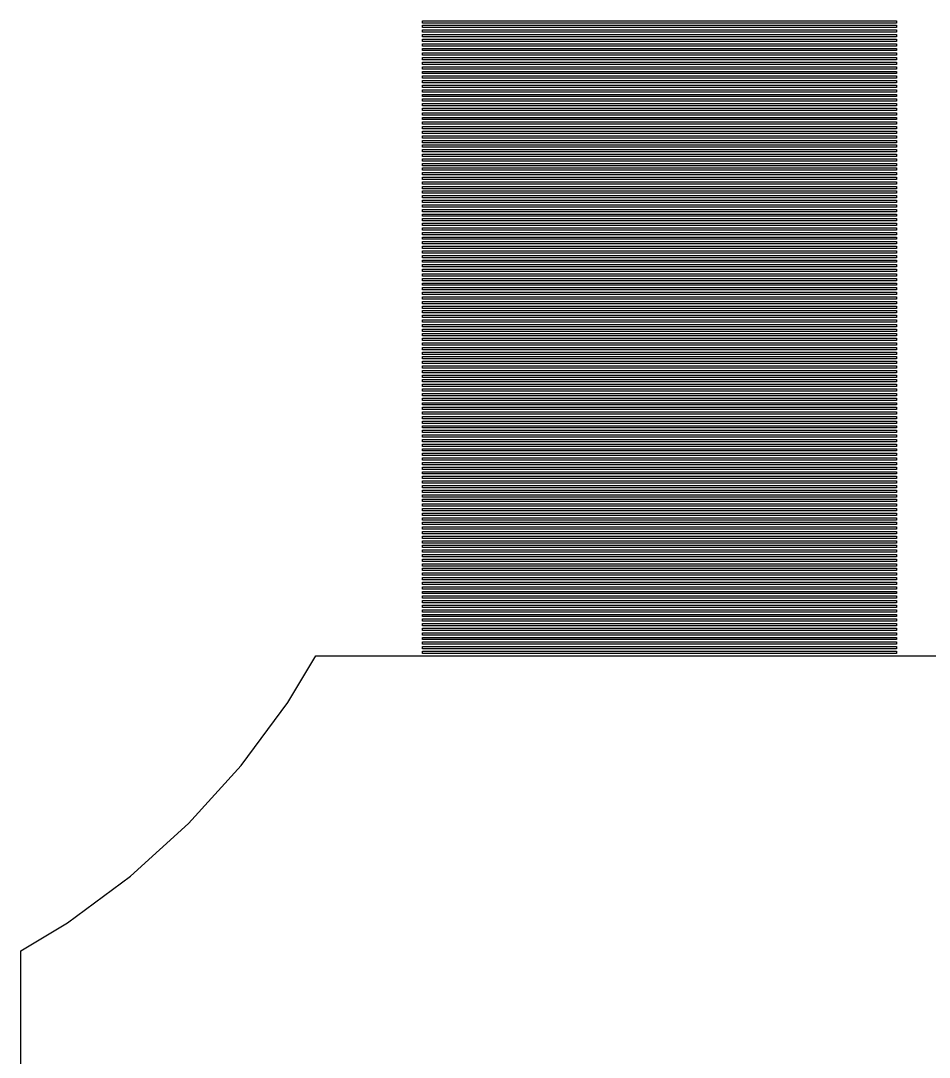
# Model space of a CAD drawing. Extents: x -5 to 92, y -13 to 39.
# Drawn here: x 27.225 to 31.172, y -3.97 to 0.535 of the extents above; entities that cross this region are included whole.
import ezdxf

# ---------------------------------------------------------------- set-up
doc = ezdxf.new("R2010")
doc.units = 0

msp = doc.modelspace()

# ---------------------------------------------------------------- linework, layer by layer
for p, q in [((28.97, 0.524994), (28.97, 0.534988)), ((28.97, 0.534988), (31.03, 0.534988)), ((31.03, 0.524994), (28.97, 0.524994)), ((28.97, 0.50499), (28.97, 0.514999)), ((28.97, 0.514999), (31.03, 0.514999)), ((31.03, 0.50499), (28.97, 0.50499)), ((31.03, 0.534988), (31.03, 0.524994)), ((31.03, 0.514999), (31.03, 0.50499)), ((28.97, 0.484985), (28.97, 0.494995)), ((28.97, 0.494995), (31.03, 0.494995)), ((31.03, 0.484985), (28.97, 0.484985)), ((28.97, 0.464996), (28.97, 0.474991)), ((28.97, 0.474991), (31.03, 0.474991)), ((31.03, 0.464996), (28.97, 0.464996)), ((28.97, 0.444992), (28.97, 0.454987)), ((28.97, 0.454987), (31.03, 0.454987)), ((31.03, 0.494995), (31.03, 0.484985)), ((31.03, 0.474991), (31.03, 0.464996)), ((31.03, 0.454987), (31.03, 0.444992)), ((31.03, 0.444992), (28.97, 0.444992)), ((28.97, 0.424988), (28.97, 0.434998)), ((28.97, 0.434998), (31.03, 0.434998)), ((31.03, 0.424988), (28.97, 0.424988)), ((28.97, 0.404999), (28.97, 0.414993)), ((28.97, 0.414993), (31.03, 0.414993)), ((31.03, 0.434998), (31.03, 0.424988)), ((31.03, 0.414993), (31.03, 0.404999)), ((31.03, 0.404999), (28.97, 0.404999)), ((28.97, 0.384995), (28.97, 0.394989)), ((28.97, 0.394989), (31.03, 0.394989)), ((31.03, 0.384995), (28.97, 0.384995)), ((28.97, 0.36499), (28.97, 0.375)), ((28.97, 0.375), (31.03, 0.375)), ((31.03, 0.36499), (28.97, 0.36499)), ((31.03, 0.394989), (31.03, 0.384995)), ((31.03, 0.375), (31.03, 0.36499)), ((28.97, 0.344986), (28.97, 0.354996)), ((28.97, 0.354996), (31.03, 0.354996)), ((31.03, 0.344986), (28.97, 0.344986)), ((28.97, 0.324997), (28.97, 0.334991)), ((28.97, 0.334991), (31.03, 0.334991)), ((31.03, 0.324997), (28.97, 0.324997)), ((31.03, 0.354996), (31.03, 0.344986)), ((31.03, 0.334991), (31.03, 0.324997)), ((28.97, 0.304993), (28.97, 0.314987)), ((28.97, 0.314987), (31.03, 0.314987)), ((31.03, 0.304993), (28.97, 0.304993)), ((28.97, 0.284988), (28.97, 0.294998)), ((28.97, 0.294998), (31.03, 0.294998)), ((31.03, 0.284988), (28.97, 0.284988)), ((28.97, 0.264999), (28.97, 0.274994)), ((28.97, 0.274994), (31.03, 0.274994)), ((31.03, 0.314987), (31.03, 0.304993)), ((31.03, 0.294998), (31.03, 0.284988)), ((31.03, 0.274994), (31.03, 0.264999)), ((31.03, 0.264999), (28.97, 0.264999)), ((28.97, 0.244995), (28.97, 0.25499)), ((28.97, 0.25499), (31.03, 0.25499)), ((31.03, 0.244995), (28.97, 0.244995)), ((28.97, 0.224991), (28.97, 0.234985)), ((28.97, 0.234985), (31.03, 0.234985)), ((31.03, 0.25499), (31.03, 0.244995)), ((31.03, 0.234985), (31.03, 0.224991)), ((31.03, 0.224991), (28.97, 0.224991)), ((28.97, 0.204987), (28.97, 0.214996)), ((28.97, 0.214996), (31.03, 0.214996)), ((31.03, 0.204987), (28.97, 0.204987)), ((28.97, 0.184998), (28.97, 0.194992)), ((28.97, 0.194992), (31.03, 0.194992)), ((31.03, 0.184998), (28.97, 0.184998)), ((31.03, 0.214996), (31.03, 0.204987)), ((31.03, 0.194992), (31.03, 0.184998)), ((28.97, 0.164993), (28.97, 0.174988)), ((28.97, 0.174988), (31.03, 0.174988)), ((31.03, 0.164993), (28.97, 0.164993)), ((28.97, 0.144989), (28.97, 0.154999)), ((28.97, 0.154999), (31.03, 0.154999)), ((31.03, 0.144989), (28.97, 0.144989)), ((31.03, 0.174988), (31.03, 0.164993)), ((31.03, 0.154999), (31.03, 0.144989)), ((28.97, 0.125), (28.97, 0.134995)), ((28.97, 0.134995), (31.03, 0.134995)), ((31.03, 0.125), (28.97, 0.125)), ((28.97, 0.104996), (28.97, 0.11499)), ((28.97, 0.11499), (31.03, 0.11499)), ((31.03, 0.104996), (28.97, 0.104996)), ((28.97, 0.084991), (28.97, 0.094986)), ((28.97, 0.094986), (31.03, 0.094986)), ((31.03, 0.134995), (31.03, 0.125)), ((31.03, 0.11499), (31.03, 0.104996)), ((31.03, 0.094986), (31.03, 0.084991)), ((31.03, 0.084991), (28.97, 0.084991)), ((28.97, 0.064987), (28.97, 0.074997)), ((28.97, 0.074997), (31.03, 0.074997)), ((31.03, 0.064987), (28.97, 0.064987)), ((28.97, 0.044998), (28.97, 0.054993)), ((28.97, 0.054993), (31.03, 0.054993)), ((31.03, 0.074997), (31.03, 0.064987)), ((31.03, 0.054993), (31.03, 0.044998)), ((31.03, 0.044998), (28.97, 0.044998)), ((28.97, 0.024994), (28.97, 0.034988)), ((28.97, 0.034988), (31.03, 0.034988)), ((31.03, 0.024994), (28.97, 0.024994)), ((28.97, 0.00499), (28.97, 0.014999)), ((28.97, 0.014999), (31.03, 0.014999)), ((31.03, 0.00499), (28.97, 0.00499)), ((31.03, 0.034988), (31.03, 0.024994)), ((31.03, 0.014999), (31.03, 0.00499)), ((28.97, -0.015015), (28.97, -0.005005)), ((28.97, -0.005005), (31.03, -0.005005)), ((31.03, -0.015015), (28.97, -0.015015)), ((28.97, -0.035004), (28.97, -0.025009)), ((28.97, -0.025009), (31.03, -0.025009)), ((31.03, -0.035004), (28.97, -0.035004)), ((28.97, -0.055008), (28.97, -0.045013)), ((28.97, -0.045013), (31.03, -0.045013)), ((31.03, -0.005005), (31.03, -0.015015)), ((31.03, -0.025009), (31.03, -0.035004)), ((31.03, -0.045013), (31.03, -0.055008)), ((31.03, -0.055008), (28.97, -0.055008)), ((28.97, -0.075012), (28.97, -0.065002)), ((28.97, -0.065002), (31.03, -0.065002)), ((31.03, -0.075012), (28.97, -0.075012)), ((28.97, -0.095001), (28.97, -0.085007)), ((28.97, -0.085007), (31.03, -0.085007)), ((31.03, -0.065002), (31.03, -0.075012)), ((31.03, -0.085007), (31.03, -0.095001)), ((31.03, -0.095001), (28.97, -0.095001)), ((28.97, -0.115005), (28.97, -0.105011)), ((28.97, -0.105011), (31.03, -0.105011)), ((31.03, -0.115005), (28.97, -0.115005)), ((28.97, -0.13501), (28.97, -0.125)), ((28.97, -0.125), (31.03, -0.125)), ((31.03, -0.13501), (28.97, -0.13501)), ((31.03, -0.105011), (31.03, -0.115005)), ((31.03, -0.125), (31.03, -0.13501)), ((28.97, -0.155014), (28.97, -0.145004)), ((28.97, -0.145004), (31.03, -0.145004)), ((31.03, -0.155014), (28.97, -0.155014)), ((28.97, -0.175003), (28.97, -0.165009)), ((28.97, -0.165009), (31.03, -0.165009)), ((31.03, -0.175003), (28.97, -0.175003)), ((31.03, -0.145004), (31.03, -0.155014)), ((31.03, -0.165009), (31.03, -0.175003)), ((28.97, -0.195007), (28.97, -0.185013)), ((28.97, -0.185013), (31.03, -0.185013)), ((31.03, -0.195007), (28.97, -0.195007)), ((28.97, -0.215012), (28.97, -0.205002)), ((28.97, -0.205002), (31.03, -0.205002)), ((31.03, -0.215012), (28.97, -0.215012)), ((28.97, -0.235001), (28.97, -0.225006)), ((28.97, -0.225006), (31.03, -0.225006)), ((31.03, -0.185013), (31.03, -0.195007)), ((31.03, -0.205002), (31.03, -0.215012)), ((31.03, -0.225006), (31.03, -0.235001)), ((31.03, -0.235001), (28.97, -0.235001)), ((28.97, -0.255005), (28.97, -0.24501)), ((28.97, -0.24501), (31.03, -0.24501)), ((31.03, -0.255005), (28.97, -0.255005)), ((28.97, -0.275009), (28.97, -0.265015)), ((28.97, -0.265015), (31.03, -0.265015)), ((31.03, -0.24501), (31.03, -0.255005)), ((31.03, -0.265015), (31.03, -0.275009)), ((31.03, -0.275009), (28.97, -0.275009)), ((28.97, -0.295013), (28.97, -0.285004)), ((28.97, -0.285004), (31.03, -0.285004)), ((31.03, -0.295013), (28.97, -0.295013)), ((28.97, -0.315002), (28.97, -0.305008)), ((28.97, -0.305008), (31.03, -0.305008)), ((31.03, -0.315002), (28.97, -0.315002)), ((31.03, -0.285004), (31.03, -0.295013)), ((31.03, -0.305008), (31.03, -0.315002)), ((28.97, -0.335007), (28.97, -0.325012)), ((28.97, -0.325012), (31.03, -0.325012)), ((31.03, -0.335007), (28.97, -0.335007)), ((28.97, -0.355011), (28.97, -0.345001)), ((28.97, -0.345001), (31.03, -0.345001)), ((31.03, -0.355011), (28.97, -0.355011)), ((31.03, -0.325012), (31.03, -0.335007)), ((31.03, -0.345001), (31.03, -0.355011)), ((28.97, -0.375), (28.97, -0.365005)), ((28.97, -0.365005), (31.03, -0.365005)), ((31.03, -0.375), (28.97, -0.375)), ((28.97, -0.395004), (28.97, -0.38501)), ((28.97, -0.38501), (31.03, -0.38501)), ((31.03, -0.395004), (28.97, -0.395004)), ((28.97, -0.415009), (28.97, -0.405014)), ((28.97, -0.405014), (31.03, -0.405014)), ((31.03, -0.365005), (31.03, -0.375)), ((31.03, -0.38501), (31.03, -0.395004)), ((31.03, -0.405014), (31.03, -0.415009)), ((31.03, -0.415009), (28.97, -0.415009)), ((28.97, -0.435013), (28.97, -0.425003)), ((28.97, -0.425003), (31.03, -0.425003)), ((31.03, -0.435013), (28.97, -0.435013)), ((28.97, -0.455002), (28.97, -0.445007)), ((28.97, -0.445007), (31.03, -0.445007)), ((31.03, -0.425003), (31.03, -0.435013)), ((31.03, -0.445007), (31.03, -0.455002)), ((31.03, -0.455002), (28.97, -0.455002)), ((28.97, -0.475006), (28.97, -0.465012)), ((28.97, -0.465012), (31.03, -0.465012)), ((31.03, -0.475006), (28.97, -0.475006)), ((28.97, -0.49501), (28.97, -0.485001)), ((28.97, -0.485001), (31.03, -0.485001)), ((31.03, -0.49501), (28.97, -0.49501)), ((31.03, -0.465012), (31.03, -0.475006)), ((31.03, -0.485001), (31.03, -0.49501)), ((28.97, -0.514999), (28.97, -0.50499)), ((28.97, -0.50499), (31.03, -0.50499)), ((31.03, -0.514999), (28.97, -0.514999)), ((28.97, -0.534988), (28.97, -0.524994)), ((28.97, -0.524994), (31.03, -0.524994)), ((31.03, -0.534988), (28.97, -0.534988)), ((31.03, -0.50499), (31.03, -0.514999)), ((31.03, -0.524994), (31.03, -0.534988)), ((28.97, -0.554993), (28.97, -0.544998)), ((28.97, -0.544998), (31.03, -0.544998)), ((31.03, -0.554993), (28.97, -0.554993)), ((28.97, -0.574997), (28.97, -0.564987)), ((28.97, -0.564987), (31.03, -0.564987)), ((31.03, -0.574997), (28.97, -0.574997)), ((28.97, -0.594986), (28.97, -0.584991)), ((28.97, -0.584991), (31.03, -0.584991)), ((31.03, -0.544998), (31.03, -0.554993)), ((31.03, -0.564987), (31.03, -0.574997)), ((31.03, -0.584991), (31.03, -0.594986)), ((31.03, -0.594986), (28.97, -0.594986)), ((28.97, -0.61499), (28.97, -0.604996)), ((28.97, -0.604996), (31.03, -0.604996)), ((31.03, -0.61499), (28.97, -0.61499)), ((28.97, -0.634995), (28.97, -0.625)), ((28.97, -0.625), (31.03, -0.625)), ((31.03, -0.604996), (31.03, -0.61499)), ((31.03, -0.625), (31.03, -0.634995)), ((31.03, -0.634995), (28.97, -0.634995)), ((28.97, -0.654999), (28.97, -0.644989)), ((28.97, -0.644989), (31.03, -0.644989)), ((31.03, -0.654999), (28.97, -0.654999)), ((28.97, -0.674988), (28.97, -0.664993)), ((28.97, -0.664993), (31.03, -0.664993)), ((31.03, -0.674988), (28.97, -0.674988)), ((31.03, -0.644989), (31.03, -0.654999)), ((31.03, -0.664993), (31.03, -0.674988)), ((28.97, -0.694992), (28.97, -0.684998)), ((28.97, -0.684998), (31.03, -0.684998)), ((31.03, -0.694992), (28.97, -0.694992)), ((28.97, -0.714996), (28.97, -0.704987)), ((28.97, -0.704987), (31.03, -0.704987)), ((31.03, -0.714996), (28.97, -0.714996)), ((31.03, -0.684998), (31.03, -0.694992)), ((31.03, -0.704987), (31.03, -0.714996)), ((28.97, -0.734985), (28.97, -0.724991)), ((28.97, -0.724991), (31.03, -0.724991)), ((31.03, -0.734985), (28.97, -0.734985)), ((28.97, -0.75499), (28.97, -0.744995)), ((28.97, -0.744995), (31.03, -0.744995)), ((31.03, -0.75499), (28.97, -0.75499)), ((28.97, -0.774994), (28.97, -0.764999)), ((28.97, -0.764999), (31.03, -0.764999)), ((31.03, -0.724991), (31.03, -0.734985)), ((31.03, -0.744995), (31.03, -0.75499)), ((31.03, -0.764999), (31.03, -0.774994)), ((31.03, -0.774994), (28.97, -0.774994)), ((28.97, -0.794998), (28.97, -0.784988)), ((28.97, -0.784988), (31.03, -0.784988)), ((31.03, -0.794998), (28.97, -0.794998)), ((28.97, -0.814987), (28.97, -0.804993)), ((28.97, -0.804993), (31.03, -0.804993)), ((31.03, -0.784988), (31.03, -0.794998)), ((31.03, -0.804993), (31.03, -0.814987)), ((31.03, -0.814987), (28.97, -0.814987)), ((28.97, -0.834991), (28.97, -0.824997)), ((28.97, -0.824997), (31.03, -0.824997)), ((31.03, -0.834991), (28.97, -0.834991)), ((28.97, -0.854996), (28.97, -0.844986)), ((28.97, -0.844986), (31.03, -0.844986)), ((31.03, -0.854996), (28.97, -0.854996)), ((31.03, -0.824997), (31.03, -0.834991)), ((31.03, -0.844986), (31.03, -0.854996)), ((28.97, -0.875), (28.97, -0.86499)), ((28.97, -0.86499), (31.03, -0.86499)), ((31.03, -0.875), (28.97, -0.875)), ((28.97, -0.894989), (28.97, -0.884995)), ((28.97, -0.884995), (31.03, -0.884995)), ((31.03, -0.894989), (28.97, -0.894989)), ((31.03, -0.86499), (31.03, -0.875)), ((31.03, -0.884995), (31.03, -0.894989)), ((28.97, -0.914993), (28.97, -0.904999)), ((28.97, -0.904999), (31.03, -0.904999)), ((31.03, -0.914993), (28.97, -0.914993)), ((28.97, -0.934998), (28.97, -0.924988)), ((28.97, -0.924988), (31.03, -0.924988)), ((31.03, -0.934998), (28.97, -0.934998)), ((28.97, -0.954987), (28.97, -0.944992)), ((28.97, -0.944992), (31.03, -0.944992)), ((31.03, -0.904999), (31.03, -0.914993)), ((31.03, -0.924988), (31.03, -0.934998)), ((31.03, -0.944992), (31.03, -0.954987)), ((31.03, -0.954987), (28.97, -0.954987)), ((28.97, -0.974991), (28.97, -0.964996)), ((28.97, -0.964996), (31.03, -0.964996)), ((31.03, -0.974991), (28.97, -0.974991)), ((28.97, -0.994995), (28.97, -0.984985)), ((28.97, -0.984985), (31.03, -0.984985)), ((31.03, -0.964996), (31.03, -0.974991)), ((31.03, -0.984985), (31.03, -0.994995)), ((31.03, -0.994995), (28.97, -0.994995)), ((28.97, -1.015), (28.97, -1.00499)), ((28.97, -1.00499), (31.03, -1.00499)), ((31.03, -1.015), (28.97, -1.015)), ((28.97, -1.03499), (28.97, -1.02499)), ((28.97, -1.02499), (31.03, -1.02499)), ((31.03, -1.03499), (28.97, -1.03499)), ((31.03, -1.00499), (31.03, -1.015)), ((31.03, -1.02499), (31.03, -1.03499)), ((28.97, -1.05499), (28.97, -1.045)), ((28.97, -1.045), (31.03, -1.045)), ((31.03, -1.05499), (28.97, -1.05499)), ((28.97, -1.075), (28.97, -1.06499)), ((28.97, -1.06499), (31.03, -1.06499)), ((31.03, -1.075), (28.97, -1.075)), ((31.03, -1.045), (31.03, -1.05499)), ((31.03, -1.06499), (31.03, -1.075)), ((28.97, -1.09499), (28.97, -1.08499)), ((28.97, -1.08499), (31.03, -1.08499)), ((31.03, -1.09499), (28.97, -1.09499)), ((28.97, -1.11499), (28.97, -1.105)), ((28.97, -1.105), (31.03, -1.105)), ((31.03, -1.11499), (28.97, -1.11499)), ((28.97, -1.13499), (28.97, -1.125)), ((28.97, -1.125), (31.03, -1.125)), ((31.03, -1.08499), (31.03, -1.09499)), ((31.03, -1.105), (31.03, -1.11499)), ((31.03, -1.125), (31.03, -1.13499)), ((31.03, -1.13499), (28.97, -1.13499)), ((28.97, -1.155), (28.97, -1.14499)), ((28.97, -1.14499), (31.03, -1.14499)), ((31.03, -1.155), (28.97, -1.155)), ((28.97, -1.17499), (28.97, -1.16499)), ((28.97, -1.16499), (31.03, -1.16499)), ((31.03, -1.14499), (31.03, -1.155)), ((31.03, -1.16499), (31.03, -1.17499)), ((31.03, -1.17499), (28.97, -1.17499)), ((28.97, -1.19499), (28.97, -1.185)), ((28.97, -1.185), (31.03, -1.185)), ((31.03, -1.19499), (28.97, -1.19499)), ((28.97, -1.215), (28.97, -1.20499)), ((28.97, -1.20499), (31.03, -1.20499)), ((31.03, -1.215), (28.97, -1.215)), ((31.03, -1.185), (31.03, -1.19499)), ((31.03, -1.20499), (31.03, -1.215)), ((28.97, -1.23499), (28.97, -1.22499)), ((28.97, -1.22499), (31.03, -1.22499)), ((31.03, -1.23499), (28.97, -1.23499)), ((28.97, -1.25499), (28.97, -1.245)), ((28.97, -1.245), (31.03, -1.245)), ((31.03, -1.25499), (28.97, -1.25499)), ((31.03, -1.22499), (31.03, -1.23499)), ((31.03, -1.245), (31.03, -1.25499)), ((28.97, -1.27499), (28.97, -1.265)), ((28.97, -1.265), (31.03, -1.265)), ((31.03, -1.27499), (28.97, -1.27499)), ((28.97, -1.295), (28.97, -1.28499)), ((28.97, -1.28499), (31.03, -1.28499)), ((31.03, -1.295), (28.97, -1.295)), ((28.97, -1.31499), (28.97, -1.30499)), ((28.97, -1.30499), (31.03, -1.30499)), ((31.03, -1.265), (31.03, -1.27499)), ((31.03, -1.28499), (31.03, -1.295)), ((31.03, -1.30499), (31.03, -1.31499)), ((31.03, -1.31499), (28.97, -1.31499)), ((28.97, -1.33499), (28.97, -1.325)), ((28.97, -1.325), (31.03, -1.325)), ((31.03, -1.33499), (28.97, -1.33499)), ((28.97, -1.355), (28.97, -1.34499)), ((28.97, -1.34499), (31.03, -1.34499)), ((31.03, -1.325), (31.03, -1.33499)), ((31.03, -1.34499), (31.03, -1.355)), ((31.03, -1.355), (28.97, -1.355)), ((28.97, -1.375), (28.97, -1.36499)), ((28.97, -1.36499), (31.03, -1.36499)), ((31.03, -1.375), (28.97, -1.375)), ((28.97, -1.39499), (28.97, -1.38499)), ((28.97, -1.38499), (31.03, -1.38499)), ((31.03, -1.39499), (28.97, -1.39499)), ((31.03, -1.36499), (31.03, -1.375)), ((31.03, -1.38499), (31.03, -1.39499)), ((28.97, -1.41499), (28.97, -1.405)), ((28.97, -1.405), (31.03, -1.405)), ((31.03, -1.41499), (28.97, -1.41499)), ((28.97, -1.435), (28.97, -1.42499)), ((28.97, -1.42499), (31.03, -1.42499)), ((31.03, -1.435), (28.97, -1.435)), ((31.03, -1.405), (31.03, -1.41499)), ((31.03, -1.42499), (31.03, -1.435)), ((28.97, -1.45499), (28.97, -1.44499)), ((28.97, -1.44499), (31.03, -1.44499)), ((31.03, -1.45499), (28.97, -1.45499)), ((28.97, -1.47499), (28.97, -1.465)), ((28.97, -1.465), (31.03, -1.465)), ((31.03, -1.47499), (28.97, -1.47499)), ((28.97, -1.495), (28.97, -1.48499)), ((28.97, -1.48499), (31.03, -1.48499)), ((31.03, -1.44499), (31.03, -1.45499)), ((31.03, -1.465), (31.03, -1.47499)), ((31.03, -1.48499), (31.03, -1.495)), ((31.03, -1.495), (28.97, -1.495)), ((28.97, -1.515), (28.97, -1.50499)), ((28.97, -1.50499), (31.03, -1.50499)), ((31.03, -1.515), (28.97, -1.515)), ((28.97, -1.53499), (28.97, -1.52499)), ((28.97, -1.52499), (31.03, -1.52499)), ((31.03, -1.50499), (31.03, -1.515)), ((31.03, -1.52499), (31.03, -1.53499)), ((31.03, -1.53499), (28.97, -1.53499)), ((28.97, -1.55499), (28.97, -1.545)), ((28.97, -1.545), (31.03, -1.545)), ((31.03, -1.55499), (28.97, -1.55499)), ((28.97, -1.575), (28.97, -1.56499)), ((28.97, -1.56499), (31.03, -1.56499)), ((31.03, -1.575), (28.97, -1.575)), ((31.03, -1.545), (31.03, -1.55499)), ((31.03, -1.56499), (31.03, -1.575)), ((28.97, -1.59499), (28.97, -1.58499)), ((28.97, -1.58499), (31.03, -1.58499)), ((31.03, -1.59499), (28.97, -1.59499)), ((28.97, -1.61499), (28.97, -1.605)), ((28.97, -1.605), (31.03, -1.605)), ((31.03, -1.61499), (28.97, -1.61499)), ((31.03, -1.58499), (31.03, -1.59499)), ((31.03, -1.605), (31.03, -1.61499)), ((28.97, -1.63499), (28.97, -1.625)), ((28.97, -1.625), (31.03, -1.625)), ((31.03, -1.63499), (28.97, -1.63499)), ((28.97, -1.655), (28.97, -1.64499)), ((28.97, -1.64499), (31.03, -1.64499)), ((31.03, -1.655), (28.97, -1.655)), ((28.97, -1.67499), (28.97, -1.66499)), ((28.97, -1.66499), (31.03, -1.66499)), ((31.03, -1.625), (31.03, -1.63499)), ((31.03, -1.64499), (31.03, -1.655)), ((31.03, -1.66499), (31.03, -1.67499)), ((31.03, -1.67499), (28.97, -1.67499)), ((28.97, -1.69499), (28.97, -1.685)), ((28.97, -1.685), (31.03, -1.685)), ((31.03, -1.69499), (28.97, -1.69499)), ((28.97, -1.715), (28.97, -1.70499)), ((28.97, -1.70499), (31.03, -1.70499)), ((31.03, -1.685), (31.03, -1.69499)), ((31.03, -1.70499), (31.03, -1.715)), ((31.03, -1.715), (28.97, -1.715)), ((28.97, -1.73499), (28.97, -1.72499)), ((28.97, -1.72499), (31.03, -1.72499)), ((31.03, -1.73499), (28.97, -1.73499)), ((28.97, -1.75499), (28.97, -1.745)), ((28.97, -1.745), (31.03, -1.745)), ((31.03, -1.75499), (28.97, -1.75499)), ((31.03, -1.72499), (31.03, -1.73499)), ((31.03, -1.745), (31.03, -1.75499)), ((28.97, -1.77499), (28.97, -1.765)), ((28.97, -1.765), (31.03, -1.765)), ((31.03, -1.77499), (28.97, -1.77499)), ((28.97, -1.795), (28.97, -1.78499)), ((28.97, -1.78499), (31.03, -1.78499)), ((31.03, -1.795), (28.97, -1.795)), ((31.03, -1.765), (31.03, -1.77499)), ((31.03, -1.78499), (31.03, -1.795)), ((28.97, -1.81499), (28.97, -1.80499)), ((28.97, -1.80499), (31.03, -1.80499)), ((31.03, -1.81499), (28.97, -1.81499)), ((28.97, -1.83499), (28.97, -1.825)), ((28.97, -1.825), (31.03, -1.825)), ((31.03, -1.83499), (28.97, -1.83499)), ((28.97, -1.855), (28.97, -1.84499)), ((28.97, -1.84499), (31.03, -1.84499)), ((31.03, -1.80499), (31.03, -1.81499)), ((31.03, -1.825), (31.03, -1.83499)), ((31.03, -1.84499), (31.03, -1.855)), ((31.03, -1.855), (28.97, -1.855)), ((28.97, -1.875), (28.97, -1.86499)), ((28.97, -1.86499), (31.03, -1.86499)), ((31.03, -1.875), (28.97, -1.875)), ((28.97, -1.89499), (28.97, -1.88499)), ((28.97, -1.88499), (31.03, -1.88499)), ((31.03, -1.86499), (31.03, -1.875)), ((31.03, -1.88499), (31.03, -1.89499)), ((31.03, -1.89499), (28.97, -1.89499)), ((28.97, -1.91499), (28.97, -1.905)), ((28.97, -1.905), (31.03, -1.905)), ((31.03, -1.91499), (28.97, -1.91499)), ((28.97, -1.935), (28.97, -1.92499)), ((28.97, -1.92499), (31.03, -1.92499)), ((31.03, -1.935), (28.97, -1.935)), ((31.03, -1.905), (31.03, -1.91499)), ((31.03, -1.92499), (31.03, -1.935)), ((28.97, -1.95499), (28.97, -1.94499)), ((28.97, -1.94499), (31.03, -1.94499)), ((31.03, -1.95499), (28.97, -1.95499)), ((28.97, -1.97499), (28.97, -1.965)), ((28.97, -1.965), (31.03, -1.965)), ((31.03, -1.97499), (28.97, -1.97499)), ((31.03, -1.94499), (31.03, -1.95499)), ((31.03, -1.965), (31.03, -1.97499)), ((28.97, -1.995), (28.97, -1.98499)), ((28.97, -1.98499), (31.03, -1.98499)), ((31.03, -1.995), (28.97, -1.995)), ((28.97, -2.015), (28.97, -2.00499)), ((28.97, -2.00499), (31.03, -2.00499)), ((31.03, -2.015), (28.97, -2.015)), ((28.97, -2.03499), (28.97, -2.02499)), ((28.97, -2.02499), (31.03, -2.02499)), ((31.03, -1.98499), (31.03, -1.995)), ((31.03, -2.00499), (31.03, -2.015)), ((31.03, -2.02499), (31.03, -2.03499)), ((31.03, -2.03499), (28.97, -2.03499)), ((28.97, -2.05499), (28.97, -2.045)), ((28.97, -2.045), (31.03, -2.045)), ((31.03, -2.05499), (28.97, -2.05499)), ((28.97, -2.075), (28.97, -2.06499)), ((28.97, -2.06499), (31.03, -2.06499)), ((31.03, -2.045), (31.03, -2.05499)), ((31.03, -2.06499), (31.03, -2.075)), ((31.03, -2.075), (28.97, -2.075)), ((28.97, -2.09499), (28.97, -2.08499)), ((28.97, -2.08499), (31.03, -2.08499)), ((31.03, -2.09499), (28.97, -2.09499)), ((28.97, -2.11499), (28.97, -2.105)), ((28.97, -2.105), (31.03, -2.105)), ((31.03, -2.11499), (28.97, -2.11499)), ((31.03, -2.08499), (31.03, -2.09499)), ((31.03, -2.105), (31.03, -2.11499)), ((28.97, -2.13499), (28.97, -2.125)), ((28.97, -2.125), (31.03, -2.125)), ((31.03, -2.13499), (28.97, -2.13499)), ((28.97, -2.155), (28.97, -2.14499)), ((28.97, -2.14499), (31.03, -2.14499)), ((31.03, -2.155), (28.97, -2.155)), ((31.03, -2.125), (31.03, -2.13499)), ((31.03, -2.14499), (31.03, -2.155)), ((28.97, -2.17499), (28.97, -2.16499)), ((28.97, -2.16499), (31.03, -2.16499)), ((31.03, -2.17499), (28.97, -2.17499)), ((28.97, -2.19499), (28.97, -2.185)), ((28.97, -2.185), (31.03, -2.185)), ((31.03, -2.19499), (28.97, -2.19499)), ((28.97, -2.215), (28.97, -2.20499)), ((28.97, -2.20499), (31.03, -2.20499)), ((31.03, -2.16499), (31.03, -2.17499)), ((31.03, -2.185), (31.03, -2.19499)), ((31.03, -2.20499), (31.03, -2.215)), ((28.3852, -2.42783), (28.5068, -2.22499)), ((28.5068, -2.22499), (31.4932, -2.22499)), ((31.03, -2.215), (28.97, -2.215)), ((28.1824, -2.70134), (28.3852, -2.42783)), ((27.9537, -2.95366), (28.1824, -2.70134)), ((27.7014, -3.18234), (27.9537, -2.95366)), ((27.4278, -3.38519), (27.7014, -3.18234)), ((27.225, -3.50677), (27.4278, -3.38519)), ((27.225, -6.49323), (27.225, -3.50677))]:
    msp.add_line(p, q)

doc.saveas('drawing.dxf')
